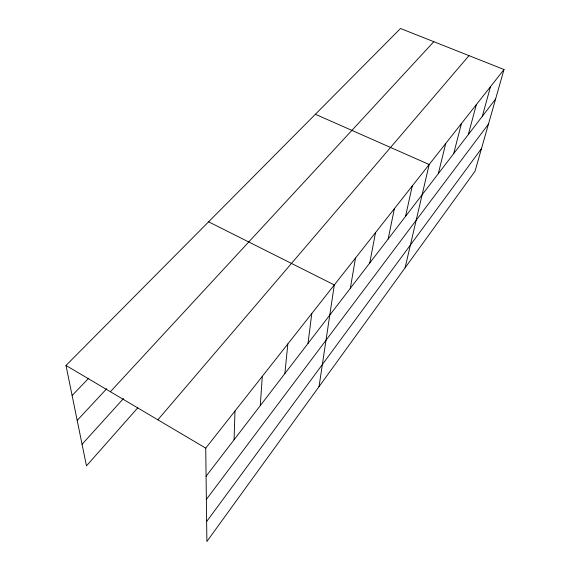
<?xml version="1.0" encoding="UTF-8"?>
<svg xmlns="http://www.w3.org/2000/svg" width="570" height="570" viewBox="0 0 570 570"><rect width="100%" height="100%" fill="white"/><g stroke="black" fill="none" stroke-linecap="round" stroke-linejoin="round"><path stroke-width="0.85" d="M234.07 439.769L234.983 411.02M260.283 405.619L262.286 376.364M284.879 373.571L287.836 343.924M308.007 343.439L311.797 313.507M319.036 386.624L334.312 284.929L208.606 221.816M350.336 288.285L355.509 258.025M369.766 262.977L375.502 232.645M388.149 239.022L394.383 208.677M405.576 216.308L412.253 185.991M405.085 267.807L429.182 164.502L315.374 114.271M438.316 173.658L445.719 143.505M453.706 153.608L461.415 123.583M468.348 134.527L476.32 104.659M482.298 116.351L490.506 86.654M504.008 69.511L475.031 171.235L206.874 541.5L205.742 448.141L504.008 69.511L400.525 28.5L65.992 365.47L86.462 465.882L137.826 407.75M206.632 521.557L481.479 148.592M206.361 499.427L488.469 124.075M206.084 476.242L495.601 99.016M157.862 419.819L469.003 55.639M82.059 444.301L123.49 398.53M110.38 391.732L433.827 41.703M77.192 420.432L106.711 388.712M72.119 395.523L88.721 378.188M65.992 365.47L205.742 448.141"/></g></svg>
